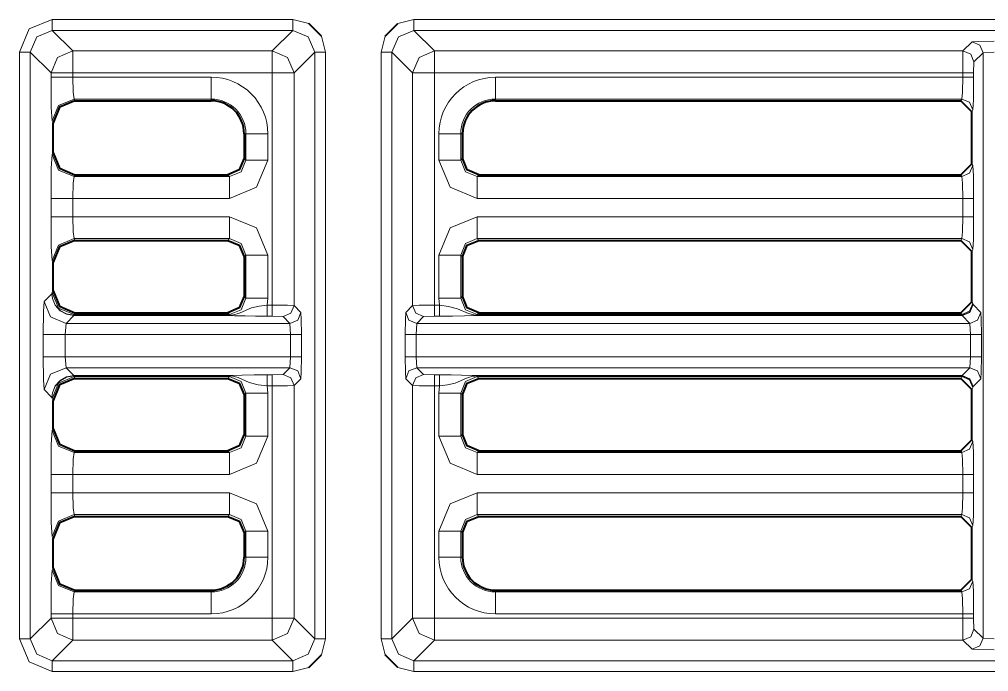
# Model space of a CAD drawing. Header units: millimetres. Extents: x 0 to 2941, y -405 to 1422.
# Drawn here: x 269.33 to 313.55, y 883.4 to 913.18 of the extents above; entities that cross this region are included whole.
import ezdxf

# ---------------------------------------------------------------- set-up
doc = ezdxf.new("R2010")
doc.units = ezdxf.units.MM
doc.layers.add('FINE', color=9, linetype='Continuous')
doc.layers.add('OUTLINE', color=7, linetype='Continuous')

msp = doc.modelspace()

# ---------------------------------------------------------------- linework, layer by layer
at = {"layer": 'FINE', "lineweight": 9}
for p, q in [((281.804, 913.177), (270.829, 913.177)), ((282.531, 912.989), (281.804, 913.177)), ((270.829, 912.677), (281.804, 912.677)), ((270.829, 912.677), (271.773, 911.734)), ((281.804, 912.677), (280.86, 911.734)), ((286.018, 912.405), (285.83, 911.678)), ((288.273, 911.734), (287.329, 912.677)), ((312.804, 912.154), (312.384, 911.734)), ((269.829, 911.678), (269.829, 884.903)), ((280.86, 911.734), (271.773, 911.734)), ((281.86, 910.734), (282.804, 911.678)), ((282.804, 911.678), (282.804, 884.903)), ((285.83, 911.678), (285.83, 884.903)), ((286.33, 884.903), (286.33, 911.678)), ((286.33, 911.678), (287.273, 910.734)), ((312.884, 911.234), (313.304, 911.654)), ((313.304, 911.654), (313.804, 911.679)), ((313.304, 911.654), (313.304, 884.927)), ((312.871, 910.734), (312.884, 911.234)), ((271.773, 910.734), (271.773, 910.538)), ((271.773, 910.734), (280.86, 910.734)), ((280.86, 910.734), (280.86, 900.128)), ((287.273, 910.734), (287.273, 900.115)), ((288.273, 910.734), (312.371, 910.734)), ((312.371, 910.734), (312.371, 910.538)), ((312.871, 910.538), (312.871, 910.734)), ((278.085, 910.538), (271.773, 910.538)), ((312.371, 910.538), (291.049, 910.538)), ((271.822, 909.54), (271.863, 909.458)), ((291.049, 909.458), (291.049, 909.54)), ((270.864, 908.458), (270.823, 908.541)), ((279.585, 907.959), (279.666, 907.959)), ((279.666, 907.959), (279.666, 906.755)), ((280.665, 906.755), (280.665, 907.959)), ((288.469, 907.959), (288.469, 906.755)), ((289.467, 907.959), (289.549, 907.959)), ((289.467, 906.755), (289.467, 907.959)), ((270.823, 907.005), (270.864, 907.087)), ((279.666, 906.755), (279.585, 906.836)), ((289.549, 906.836), (289.467, 906.755)), ((312.834, 906.505), (312.793, 906.588)), ((271.863, 906.088), (271.822, 906.006)), ((278.917, 906.006), (271.822, 906.006)), ((278.836, 906.088), (278.917, 906.006)), ((290.216, 906.006), (290.298, 906.088)), ((270.773, 904.167), (270.773, 905.007)), ((271.773, 905.007), (271.773, 904.167)), ((312.871, 904.167), (312.871, 905.007)), ((278.917, 904.167), (271.773, 904.167)), ((312.371, 904.167), (290.216, 904.167)), ((271.822, 903.169), (271.863, 903.088)), ((290.216, 903.169), (312.334, 903.169)), ((290.298, 903.088), (290.216, 903.169)), ((312.334, 903.169), (312.293, 903.088)), ((312.793, 902.588), (312.834, 902.669)), ((279.585, 902.339), (279.666, 902.42)), ((279.666, 902.42), (279.666, 900.455)), ((280.665, 900.455), (280.665, 902.42)), ((270.864, 902.087), (270.823, 902.17)), ((270.458, 900.3), (270.814, 900.656)), ((270.814, 900.656), (270.823, 900.705)), ((270.823, 900.705), (270.864, 900.787)), ((279.666, 900.455), (279.585, 900.536)), ((280.634, 900.128), (280.665, 900.455)), ((288.469, 900.455), (288.499, 900.128)), ((289.549, 900.536), (289.467, 900.455)), ((280.86, 900.128), (280.634, 900.128)), ((287.273, 900.115), (286.958, 899.8)), ((312.834, 900.205), (312.793, 900.288)), ((312.842, 900.157), (312.834, 900.205)), ((313.199, 899.8), (312.842, 900.157)), ((271.815, 899.657), (271.457, 899.3)), ((271.815, 899.657), (271.809, 899.657)), ((271.822, 899.706), (271.812, 899.674)), ((271.812, 899.674), (271.815, 899.674)), ((278.917, 899.674), (271.815, 899.674)), ((271.815, 899.657), (278.917, 899.657)), ((271.863, 899.787), (271.822, 899.706)), ((280.634, 899.628), (280.86, 899.628)), ((280.86, 899.628), (281.36, 899.615)), ((281.36, 899.615), (281.675, 899.3)), ((287.458, 899.3), (287.773, 899.615)), ((287.773, 899.615), (288.273, 899.628)), ((288.273, 899.628), (288.499, 899.628)), ((312.342, 899.674), (290.216, 899.674)), ((290.216, 899.657), (312.342, 899.657)), ((312.293, 899.787), (312.334, 899.706)), ((312.334, 899.706), (312.342, 899.674)), ((312.342, 899.657), (312.699, 899.3)), ((271.457, 899.3), (271.419, 898.8)), ((281.675, 899.3), (271.457, 899.3)), ((281.675, 899.3), (281.701, 898.8)), ((287.432, 898.8), (287.458, 899.3)), ((312.699, 899.3), (287.458, 899.3)), ((312.699, 899.3), (312.725, 898.8)), ((270.42, 897.774), (270.42, 898.8)), ((271.419, 898.8), (281.701, 898.8)), ((271.419, 898.8), (271.419, 897.774)), ((281.701, 898.8), (281.701, 897.774)), ((282.201, 897.774), (282.201, 898.8)), ((286.933, 898.8), (286.933, 897.774)), ((287.432, 898.8), (312.725, 898.8)), ((287.432, 897.774), (287.432, 898.8)), ((312.725, 898.8), (312.725, 897.774)), ((313.225, 897.774), (313.225, 898.8)), ((281.701, 897.774), (271.419, 897.774)), ((271.419, 897.774), (271.457, 897.275)), ((281.701, 897.774), (281.675, 897.275)), ((312.725, 897.774), (287.432, 897.774)), ((287.458, 897.275), (287.432, 897.774)), ((312.725, 897.774), (312.699, 897.275)), ((271.457, 897.275), (281.675, 897.275)), ((271.457, 897.275), (271.815, 896.917)), ((271.809, 896.917), (271.815, 896.917)), ((271.812, 896.901), (271.822, 896.869)), ((271.815, 896.901), (271.812, 896.901)), ((278.917, 896.917), (271.815, 896.917)), ((271.822, 896.869), (271.863, 896.787)), ((271.822, 896.869), (278.917, 896.869)), ((278.917, 896.869), (278.836, 896.787)), ((281.36, 896.959), (280.86, 896.946)), ((281.675, 897.275), (281.36, 896.959)), ((287.458, 897.275), (312.699, 897.275)), ((287.773, 896.959), (287.458, 897.275)), ((288.273, 896.946), (287.773, 896.959)), ((288.499, 896.946), (288.273, 896.946)), ((312.342, 896.917), (290.216, 896.917)), ((290.216, 896.901), (312.342, 896.901)), ((290.216, 896.869), (312.334, 896.869)), ((290.298, 896.787), (290.216, 896.869)), ((312.334, 896.869), (312.293, 896.787)), ((312.342, 896.901), (312.334, 896.869)), ((312.699, 897.275), (312.342, 896.917)), ((280.665, 896.12), (280.634, 896.447)), ((281.86, 896.459), (282.175, 896.775)), ((286.958, 896.775), (287.273, 896.459)), ((287.273, 896.459), (287.273, 885.847)), ((288.273, 896.447), (288.499, 896.447)), ((288.273, 885.847), (288.273, 896.447)), ((288.499, 896.447), (288.469, 896.12)), ((312.842, 896.417), (313.199, 896.775)), ((270.814, 895.919), (270.458, 896.275)), ((279.585, 896.039), (279.666, 896.12)), ((279.666, 896.12), (279.666, 894.155)), ((288.469, 896.12), (288.469, 894.155)), ((289.467, 896.12), (289.549, 896.039)), ((289.467, 894.155), (289.467, 896.12)), ((312.793, 896.288), (312.834, 896.369)), ((312.834, 896.369), (312.842, 896.417)), ((270.823, 895.87), (270.814, 895.919)), ((270.864, 895.787), (270.823, 895.87)), ((270.823, 894.405), (270.864, 894.487)), ((279.666, 894.155), (279.585, 894.236)), ((289.549, 894.236), (289.467, 894.155)), ((312.834, 893.905), (312.793, 893.987)), ((271.863, 893.487), (271.822, 893.406)), ((312.293, 893.487), (312.334, 893.406)), ((270.773, 891.567), (270.773, 892.408)), ((271.773, 892.408), (271.773, 891.567)), ((271.773, 892.408), (278.917, 892.408)), ((290.216, 892.408), (312.371, 892.408)), ((312.371, 892.408), (312.371, 891.567)), ((312.871, 891.567), (312.871, 892.408)), ((278.917, 891.567), (271.773, 891.567)), ((312.371, 891.567), (290.216, 891.567)), ((271.822, 890.569), (278.917, 890.569)), ((271.822, 890.569), (271.863, 890.487)), ((278.917, 890.569), (278.836, 890.487)), ((290.216, 890.569), (312.334, 890.569)), ((290.298, 890.487), (290.216, 890.569)), ((312.334, 890.569), (312.293, 890.487)), ((279.585, 889.738), (279.666, 889.82)), ((279.666, 889.82), (279.666, 888.622)), ((280.665, 888.622), (280.665, 889.82)), ((288.469, 889.82), (288.469, 888.622)), ((289.467, 889.82), (289.549, 889.738)), ((289.467, 888.622), (289.467, 889.82)), ((312.793, 889.988), (312.834, 890.069)), ((270.864, 889.487), (270.823, 889.57)), ((279.666, 888.622), (279.585, 888.622)), ((289.549, 888.622), (289.467, 888.622)), ((270.823, 888.04), (270.864, 888.123)), ((312.834, 887.54), (312.793, 887.622)), ((271.863, 887.122), (271.822, 887.041)), ((278.085, 887.041), (271.822, 887.041)), ((278.085, 887.122), (278.085, 887.041)), ((291.049, 887.041), (291.049, 887.122)), ((312.334, 887.041), (291.049, 887.041)), ((312.293, 887.122), (312.334, 887.041)), ((269.829, 884.903), (270.773, 885.847)), ((270.773, 885.847), (270.773, 886.042)), ((271.773, 886.042), (278.085, 886.042)), ((271.773, 886.042), (271.773, 885.847)), ((280.86, 885.847), (271.773, 885.847)), ((282.804, 884.903), (281.86, 885.847)), ((287.273, 885.847), (286.33, 884.903)), ((312.371, 885.847), (288.273, 885.847)), ((312.871, 885.847), (312.871, 886.042)), ((312.884, 885.347), (312.871, 885.847)), ((313.304, 884.927), (312.884, 885.347)), ((313.804, 884.902), (313.304, 884.927)), ((271.773, 884.847), (270.829, 883.903)), ((271.773, 884.847), (280.86, 884.847)), ((280.86, 884.847), (281.804, 883.903)), ((283.115, 884.176), (283.303, 884.903)), ((285.83, 884.903), (286.018, 884.176)), ((287.329, 883.903), (288.273, 884.847)), ((288.273, 884.847), (312.384, 884.847)), ((312.384, 884.847), (312.804, 884.427)), ((281.804, 883.903), (270.829, 883.903)), ((342.054, 883.903), (287.329, 883.903)), ((270.829, 883.404), (281.804, 883.404)), ((281.804, 883.404), (282.531, 883.592)), ((286.602, 883.592), (287.329, 883.404)), ((287.329, 883.404), (341.909, 883.404))]:
    msp.add_line(p, q, dxfattribs=at)
for points in [[(269.329, 911.678), (269.769, 912.738), (270.829, 913.177)], [(270.829, 913.177), (270.829, 912.828), (270.829, 912.677)], [(281.804, 912.677), (281.804, 912.828), (281.804, 913.177)], [(341.909, 913.177), (287.329, 913.177), (286.602, 912.989)], [(287.329, 912.677), (287.329, 912.828), (287.329, 913.177)], [(269.829, 911.678), (270.122, 912.385), (270.829, 912.677)], [(281.804, 912.677), (282.511, 912.385), (282.804, 911.678)], [(283.303, 884.903), (283.303, 911.678), (283.115, 912.405)], [(286.33, 911.678), (286.622, 912.385), (287.329, 912.677)], [(287.329, 912.677), (342.054, 912.677), (341.11, 911.734)], [(313.804, 912.179), (313.106, 912.172), (312.804, 912.154)], [(312.804, 912.154), (313.157, 912.007), (313.304, 911.654)], [(269.829, 911.678), (269.678, 911.678), (269.329, 911.678)], [(270.829, 883.404), (269.769, 883.843), (269.329, 884.903), (269.329, 911.678)], [(270.773, 910.538), (270.773, 910.734), (269.829, 911.678)], [(270.773, 910.734), (271.066, 911.441), (271.773, 911.734)], [(271.773, 911.734), (271.773, 911.432), (271.773, 910.734)], [(281.86, 910.734), (281.567, 911.441), (280.86, 911.734)], [(280.86, 911.734), (280.86, 911.432), (280.86, 910.734)], [(282.804, 911.678), (282.954, 911.678), (283.303, 911.678)], [(285.83, 911.678), (286.179, 911.678), (286.33, 911.678)], [(288.273, 911.734), (287.566, 911.441), (287.273, 910.734)], [(312.384, 911.734), (288.273, 911.734), (288.273, 911.432), (288.273, 910.734)], [(312.384, 911.734), (312.375, 911.432), (312.371, 910.734)], [(312.384, 911.734), (312.737, 911.587), (312.884, 911.234)], [(270.773, 910.734), (271.075, 910.734), (271.773, 910.734)], [(280.86, 910.734), (281.558, 910.734), (281.86, 910.734)], [(282.175, 899.8), (281.86, 900.115), (281.86, 910.734)], [(287.273, 910.734), (287.575, 910.734), (288.273, 910.734)], [(288.499, 900.128), (288.273, 900.128), (288.273, 910.734)], [(312.371, 910.734), (312.72, 910.734), (312.871, 910.734)], [(270.773, 910.538), (271.075, 910.538), (271.773, 910.538)], [(270.823, 908.541), (270.787, 909.162), (270.773, 910.538)], [(271.773, 910.538), (271.787, 909.85), (271.822, 909.54)], [(278.085, 910.538), (278.085, 909.85), (278.085, 909.54)], [(291.049, 910.538), (291.049, 909.85), (291.049, 909.54)], [(312.371, 910.538), (312.36, 909.85), (312.334, 909.54)], [(312.371, 910.538), (312.72, 910.538), (312.871, 910.538)], [(312.793, 908.958), (312.834, 909.041), (312.86, 909.506), (312.871, 910.538)], [(270.823, 908.541), (271.116, 909.247), (271.822, 909.54)], [(271.822, 909.54), (278.085, 909.54), (278.085, 909.458)], [(291.049, 909.54), (312.334, 909.54), (312.293, 909.458)], [(312.334, 909.54), (312.687, 909.393), (312.834, 909.041)], [(279.666, 907.959), (279.976, 907.959), (280.665, 907.959)], [(288.469, 907.959), (289.157, 907.959), (289.467, 907.959)], [(270.773, 905.007), (270.787, 906.384), (270.823, 907.005)], [(270.823, 907.005), (271.116, 906.299), (271.822, 906.006)], [(271.773, 905.007), (278.917, 905.007), (280.153, 905.519), (280.665, 906.755)], [(279.666, 906.755), (279.448, 906.224), (278.917, 906.006)], [(279.666, 906.755), (279.976, 906.755), (280.665, 906.755)], [(288.469, 906.755), (289.157, 906.755), (289.467, 906.755)], [(288.469, 906.755), (288.98, 905.519), (290.216, 905.007)], [(290.216, 906.006), (289.685, 906.224), (289.467, 906.755)], [(312.334, 906.006), (312.687, 906.153), (312.834, 906.505)], [(312.871, 905.007), (312.86, 906.04), (312.834, 906.505)], [(271.822, 906.006), (271.787, 905.696), (271.773, 905.007)], [(278.917, 906.006), (278.917, 905.696), (278.917, 905.007)], [(312.293, 906.088), (312.334, 906.006), (290.216, 906.006)], [(290.216, 905.007), (290.216, 905.696), (290.216, 906.006)], [(312.334, 906.006), (312.36, 905.696), (312.371, 905.007)], [(270.773, 905.007), (271.075, 905.007), (271.773, 905.007)], [(290.216, 905.007), (312.371, 905.007), (312.371, 904.167)], [(312.371, 905.007), (312.72, 905.007), (312.871, 905.007)], [(270.773, 904.167), (271.075, 904.167), (271.773, 904.167)], [(270.823, 902.17), (270.787, 902.791), (270.773, 904.167)], [(271.773, 904.167), (271.787, 903.479), (271.822, 903.169)], [(278.917, 904.167), (278.917, 903.479), (278.917, 903.169)], [(280.665, 902.42), (280.153, 903.656), (278.917, 904.167)], [(290.216, 904.167), (288.98, 903.656), (288.469, 902.42), (288.469, 900.455)], [(290.216, 904.167), (290.216, 903.479), (290.216, 903.169)], [(312.371, 904.167), (312.36, 903.479), (312.334, 903.169)], [(312.371, 904.167), (312.72, 904.167), (312.871, 904.167)], [(312.834, 902.669), (312.86, 903.135), (312.871, 904.167)], [(270.823, 902.17), (271.116, 902.876), (271.822, 903.169)], [(271.822, 903.169), (278.917, 903.169), (278.836, 903.088)], [(278.917, 903.169), (279.448, 902.951), (279.666, 902.42)], [(289.467, 902.42), (289.685, 902.951), (290.216, 903.169)], [(312.334, 903.169), (312.687, 903.022), (312.834, 902.669)], [(280.665, 902.42), (279.976, 902.42), (279.666, 902.42)], [(289.467, 902.42), (289.157, 902.42), (288.469, 902.42)], [(289.467, 900.455), (289.467, 902.42), (289.549, 902.339)], [(270.814, 900.656), (270.814, 900.632), (270.838, 900.437), (270.966, 900.127), (271.188, 899.878), (271.48, 899.715), (271.809, 899.657)], [(270.814, 900.656), (270.814, 900.632), (270.839, 900.44), (270.967, 900.135), (271.19, 899.89), (271.482, 899.731), (271.812, 899.674)], [(270.823, 900.705), (271.116, 899.999), (271.822, 899.706)], [(279.666, 900.455), (279.448, 899.924), (278.917, 899.706)], [(280.665, 900.455), (279.976, 900.455), (279.666, 900.455)], [(289.467, 900.455), (289.157, 900.455), (288.469, 900.455)], [(290.216, 899.706), (289.685, 899.924), (289.467, 900.455)], [(270.42, 898.8), (270.431, 899.847), (270.458, 900.3)], [(270.458, 900.3), (270.751, 899.593), (271.457, 899.3)], [(280.634, 900.128), (280.27, 900.085), (279.927, 900.007), (279.409, 899.782), (279.272, 899.731), (279.166, 899.702), (279.02, 899.679), (278.95, 899.674), (278.917, 899.674)], [(280.634, 899.628), (280.634, 899.779), (280.634, 900.128)], [(280.86, 899.628), (280.86, 899.779), (280.86, 900.128)], [(281.86, 900.115), (281.558, 900.124), (280.86, 900.128)], [(281.36, 899.615), (281.713, 899.762), (281.86, 900.115)], [(288.273, 900.128), (287.575, 900.124), (287.273, 900.115)], [(287.273, 900.115), (287.42, 899.762), (287.773, 899.615)], [(288.273, 900.128), (288.273, 899.779), (288.273, 899.628)], [(288.499, 900.128), (288.499, 899.779), (288.499, 899.628)], [(290.216, 899.674), (290.146, 899.676), (290.059, 899.685), (289.82, 899.745), (289.32, 899.967), (288.906, 900.078), (288.499, 900.128)], [(312.834, 900.205), (312.687, 899.853), (312.334, 899.706)], [(312.842, 900.157), (312.695, 899.804), (312.342, 899.657)], [(312.842, 900.157), (312.694, 899.817), (312.342, 899.674)], [(271.809, 899.657), (271.81, 899.662), (271.812, 899.674)], [(271.815, 899.674), (271.815, 899.662), (271.815, 899.657)], [(278.836, 899.787), (278.917, 899.706), (271.822, 899.706)], [(278.917, 899.706), (278.917, 899.695), (278.917, 899.674)], [(278.917, 899.657), (278.917, 899.662), (278.917, 899.674)], [(278.917, 899.657), (278.93, 899.657), (278.957, 899.657), (279.016, 899.656), (279.065, 899.654), (279.139, 899.652), (279.633, 899.637), (280.104, 899.63), (280.634, 899.628)], [(281.675, 899.3), (282.029, 899.447), (282.175, 899.8)], [(282.201, 898.8), (282.193, 899.498), (282.175, 899.8)], [(286.958, 899.8), (286.94, 899.498), (286.933, 898.8)], [(286.958, 899.8), (287.105, 899.447), (287.458, 899.3)], [(288.499, 899.628), (289.091, 899.631), (289.639, 899.641), (290.047, 899.654), (290.155, 899.657), (290.189, 899.657), (290.216, 899.657)], [(312.334, 899.706), (290.216, 899.706), (290.298, 899.787)], [(290.216, 899.706), (290.216, 899.695), (290.216, 899.674)], [(290.216, 899.674), (290.216, 899.662), (290.216, 899.657)], [(312.342, 899.674), (312.342, 899.662), (312.342, 899.657)], [(313.199, 899.8), (313.053, 899.447), (312.699, 899.3)], [(313.225, 898.8), (313.217, 899.498), (313.199, 899.8)], [(270.42, 898.8), (270.721, 898.8), (271.419, 898.8)], [(281.701, 898.8), (282.05, 898.8), (282.201, 898.8)], [(286.933, 898.8), (287.083, 898.8), (287.432, 898.8)], [(313.225, 898.8), (313.074, 898.8), (312.725, 898.8)], [(270.42, 897.774), (270.721, 897.774), (271.419, 897.774)], [(270.458, 896.275), (270.431, 896.728), (270.42, 897.774)], [(281.701, 897.774), (282.05, 897.774), (282.201, 897.774)], [(282.175, 896.775), (282.193, 897.077), (282.201, 897.774)], [(286.933, 897.774), (287.083, 897.774), (287.432, 897.774)], [(286.933, 897.774), (286.94, 897.077), (286.958, 896.775)], [(313.225, 897.774), (313.074, 897.774), (312.725, 897.774)], [(313.199, 896.775), (313.217, 897.077), (313.225, 897.774)], [(270.458, 896.275), (270.751, 896.982), (271.457, 897.275)], [(270.814, 895.919), (270.814, 895.943), (270.838, 896.137), (270.966, 896.447), (271.188, 896.697), (271.48, 896.86), (271.809, 896.917)], [(270.814, 895.919), (270.814, 895.943), (270.839, 896.134), (270.967, 896.44), (271.19, 896.685), (271.482, 896.844), (271.812, 896.901)], [(270.823, 895.87), (271.116, 896.576), (271.822, 896.869)], [(271.812, 896.901), (271.81, 896.913), (271.809, 896.917)], [(271.815, 896.917), (271.815, 896.913), (271.815, 896.901)], [(271.815, 896.901), (278.917, 896.901), (278.917, 896.879), (278.917, 896.869)], [(280.86, 896.946), (280.634, 896.946), (280.042, 896.944), (279.494, 896.934), (279.086, 896.921), (278.978, 896.918), (278.944, 896.917), (278.917, 896.917)], [(278.917, 896.901), (278.917, 896.913), (278.917, 896.917)], [(278.917, 896.901), (278.988, 896.899), (279.074, 896.89), (279.314, 896.83), (279.813, 896.608), (280.227, 896.497), (280.634, 896.447)], [(278.917, 896.869), (279.448, 896.651), (279.666, 896.12)], [(280.634, 896.447), (280.634, 896.796), (280.634, 896.946)], [(280.86, 896.447), (280.86, 896.796), (280.86, 896.946)], [(281.86, 896.459), (281.713, 896.813), (281.36, 896.959)], [(282.175, 896.775), (282.029, 897.128), (281.675, 897.275)], [(286.958, 896.775), (287.105, 897.128), (287.458, 897.275)], [(287.273, 896.459), (287.42, 896.813), (287.773, 896.959)], [(288.273, 896.447), (288.273, 896.796), (288.273, 896.946)], [(288.499, 896.447), (288.499, 896.796), (288.499, 896.946)], [(290.216, 896.917), (290.204, 896.917), (290.176, 896.918), (290.117, 896.919), (290.068, 896.92), (289.994, 896.923), (289.5, 896.937), (289.029, 896.944), (288.499, 896.946)], [(288.499, 896.447), (288.863, 896.49), (289.206, 896.568), (289.724, 896.792), (289.861, 896.843), (289.968, 896.873), (290.113, 896.896), (290.183, 896.9), (290.216, 896.901)], [(289.467, 896.12), (289.685, 896.651), (290.216, 896.869)], [(290.216, 896.901), (290.216, 896.913), (290.216, 896.917)], [(290.216, 896.901), (290.216, 896.879), (290.216, 896.869)], [(312.834, 896.369), (312.687, 896.722), (312.334, 896.869)], [(312.842, 896.417), (312.695, 896.771), (312.342, 896.917)], [(312.342, 896.917), (312.342, 896.913), (312.342, 896.901)], [(312.842, 896.417), (312.694, 896.758), (312.342, 896.901)], [(313.199, 896.775), (313.053, 897.128), (312.699, 897.275)], [(280.634, 896.447), (280.86, 896.447), (280.86, 885.847)], [(280.86, 885.847), (281.558, 885.847), (281.86, 885.847), (281.86, 896.459)], [(280.86, 896.447), (281.558, 896.451), (281.86, 896.459)], [(287.273, 896.459), (287.575, 896.451), (288.273, 896.447)], [(278.917, 892.408), (280.153, 892.919), (280.665, 894.155), (280.665, 896.12)], [(280.665, 896.12), (279.976, 896.12), (279.666, 896.12)], [(289.467, 896.12), (289.157, 896.12), (288.469, 896.12)], [(270.773, 892.408), (270.787, 893.784), (270.823, 894.405)], [(270.823, 894.405), (271.116, 893.699), (271.822, 893.406)], [(279.666, 894.155), (279.448, 893.624), (278.917, 893.406)], [(280.665, 894.155), (279.976, 894.155), (279.666, 894.155)], [(289.467, 894.155), (289.157, 894.155), (288.469, 894.155)], [(288.469, 894.155), (288.98, 892.919), (290.216, 892.408)], [(290.216, 893.406), (289.685, 893.624), (289.467, 894.155)], [(312.834, 893.905), (312.687, 893.553), (312.334, 893.406)], [(312.871, 892.408), (312.86, 893.44), (312.834, 893.905)], [(271.822, 893.406), (271.787, 893.096), (271.773, 892.408)], [(278.836, 893.487), (278.917, 893.406), (271.822, 893.406)], [(278.917, 893.406), (278.917, 893.096), (278.917, 892.408)], [(312.334, 893.406), (290.216, 893.406), (290.298, 893.487)], [(290.216, 893.406), (290.216, 893.096), (290.216, 892.408)], [(312.334, 893.406), (312.36, 893.096), (312.371, 892.408)], [(270.773, 892.408), (271.075, 892.408), (271.773, 892.408)], [(312.871, 892.408), (312.72, 892.408), (312.371, 892.408)], [(270.773, 891.567), (271.075, 891.567), (271.773, 891.567)], [(270.823, 889.57), (270.787, 890.191), (270.773, 891.567)], [(271.773, 891.567), (271.787, 890.879), (271.822, 890.569)], [(278.917, 891.567), (278.917, 890.879), (278.917, 890.569)], [(280.665, 889.82), (280.153, 891.056), (278.917, 891.567)], [(290.216, 891.567), (288.98, 891.056), (288.469, 889.82)], [(290.216, 890.569), (290.216, 890.879), (290.216, 891.567)], [(312.371, 891.567), (312.36, 890.879), (312.334, 890.569)], [(312.871, 891.567), (312.72, 891.567), (312.371, 891.567)], [(312.834, 890.069), (312.86, 890.535), (312.871, 891.567)], [(270.823, 889.57), (271.116, 890.276), (271.822, 890.569)], [(278.917, 890.569), (279.448, 890.351), (279.666, 889.82)], [(289.467, 889.82), (289.685, 890.351), (290.216, 890.569)], [(312.834, 890.069), (312.687, 890.422), (312.334, 890.569)], [(280.665, 889.82), (279.976, 889.82), (279.666, 889.82)], [(289.467, 889.82), (289.157, 889.82), (288.469, 889.82)], [(280.665, 888.622), (279.976, 888.622), (279.666, 888.622)], [(288.469, 888.622), (289.157, 888.622), (289.467, 888.622)], [(270.773, 886.042), (270.787, 887.419), (270.823, 888.04)], [(271.822, 887.041), (271.116, 887.334), (270.823, 888.04)], [(312.334, 887.041), (312.687, 887.187), (312.834, 887.54)], [(312.871, 886.042), (312.86, 887.075), (312.834, 887.54)], [(271.822, 887.041), (271.787, 886.731), (271.773, 886.042)], [(278.085, 886.042), (278.085, 886.731), (278.085, 887.041)], [(291.049, 886.042), (291.049, 886.731), (291.049, 887.041)], [(312.334, 887.041), (312.36, 886.731), (312.371, 886.042)], [(271.773, 886.042), (271.075, 886.042), (270.773, 886.042)], [(271.773, 885.847), (271.075, 885.847), (270.773, 885.847)], [(271.773, 884.847), (271.066, 885.14), (270.773, 885.847)], [(271.773, 885.847), (271.773, 885.149), (271.773, 884.847)], [(280.86, 884.847), (281.567, 885.14), (281.86, 885.847)], [(280.86, 885.847), (280.86, 885.149), (280.86, 884.847)], [(287.273, 885.847), (287.566, 885.14), (288.273, 884.847)], [(287.273, 885.847), (287.575, 885.847), (288.273, 885.847)], [(288.273, 885.847), (288.273, 885.149), (288.273, 884.847)], [(291.049, 886.042), (312.371, 886.042), (312.371, 885.847)], [(312.371, 886.042), (312.72, 886.042), (312.871, 886.042)], [(312.871, 885.847), (312.72, 885.847), (312.371, 885.847)], [(312.371, 885.847), (312.375, 885.149), (312.384, 884.847)], [(312.884, 885.347), (312.737, 884.994), (312.384, 884.847)], [(313.304, 884.927), (313.157, 884.574), (312.804, 884.427)], [(269.329, 884.903), (269.678, 884.903), (269.829, 884.903)], [(270.829, 883.903), (270.122, 884.196), (269.829, 884.903)], [(282.804, 884.903), (282.511, 884.196), (281.804, 883.903)], [(282.804, 884.903), (282.954, 884.903), (283.303, 884.903)], [(285.83, 884.903), (286.179, 884.903), (286.33, 884.903)], [(287.329, 883.903), (286.622, 884.196), (286.33, 884.903)], [(312.804, 884.427), (313.106, 884.409), (313.804, 884.401)], [(270.829, 883.903), (270.829, 883.753), (270.829, 883.404)], [(281.804, 883.404), (281.804, 883.753), (281.804, 883.903)], [(287.329, 883.404), (287.329, 883.753), (287.329, 883.903)]]:
    msp.add_lwpolyline(points, dxfattribs=at)
for points in [[(280.665, 907.959, 0.414238), (278.085, 910.538)], [(291.049, 910.538, 0.414204), (288.469, 907.959)], [(279.666, 907.959, 0.414237), (278.085, 909.54)], [(291.049, 909.54, 0.41419), (289.467, 907.959)], [(278.085, 887.041, 0.41419), (279.666, 888.622)], [(278.085, 886.042, 0.414209), (280.665, 888.622)], [(288.469, 888.622, 0.414204), (291.049, 886.042)], [(289.467, 888.622, 0.414237), (291.049, 887.041)]]:
    msp.add_lwpolyline(points, format="xyb", dxfattribs=at)
at = {"layer": 'OUTLINE', "lineweight": 40}
for p, q in [((283.115, 912.405), (282.531, 912.989)), ((286.018, 912.405), (286.602, 912.989)), ((271.863, 909.458), (278.085, 909.458)), ((291.049, 909.458), (312.293, 909.458)), ((312.293, 909.458), (312.793, 908.958)), ((312.793, 906.588), (312.793, 908.958)), ((270.864, 907.087), (270.864, 908.458)), ((279.585, 907.959), (279.585, 906.836)), ((289.549, 907.959), (289.549, 906.836)), ((312.793, 906.588), (312.293, 906.088)), ((271.863, 906.088), (278.836, 906.088)), ((290.298, 906.088), (312.293, 906.088)), ((271.863, 903.088), (278.836, 903.088)), ((290.298, 903.088), (312.293, 903.088)), ((312.293, 903.088), (312.793, 902.588)), ((279.585, 902.339), (279.585, 900.536)), ((289.549, 902.339), (289.549, 900.536)), ((312.793, 900.288), (312.793, 902.588)), ((270.864, 900.787), (270.864, 902.087)), ((312.793, 900.288), (312.293, 899.787)), ((271.863, 899.787), (278.836, 899.787)), ((290.298, 899.787), (312.293, 899.787)), ((271.863, 896.787), (278.836, 896.787)), ((290.298, 896.787), (312.293, 896.787)), ((312.293, 896.787), (312.793, 896.288)), ((279.585, 896.039), (279.585, 894.236)), ((289.549, 896.039), (289.549, 894.236)), ((312.793, 893.987), (312.793, 896.288)), ((270.864, 894.487), (270.864, 895.787)), ((312.793, 893.987), (312.293, 893.487)), ((271.863, 893.487), (278.836, 893.487)), ((290.298, 893.487), (312.293, 893.487)), ((271.863, 890.487), (278.836, 890.487)), ((290.298, 890.487), (312.293, 890.487)), ((312.293, 890.487), (312.793, 889.988)), ((312.793, 887.622), (312.793, 889.988)), ((270.864, 888.123), (270.864, 889.487)), ((279.585, 889.738), (279.585, 888.622)), ((289.549, 889.738), (289.549, 888.622)), ((312.793, 887.622), (312.293, 887.122)), ((271.863, 887.122), (278.085, 887.122)), ((291.049, 887.122), (312.293, 887.122)), ((282.531, 883.592), (283.115, 884.176)), ((286.602, 883.592), (286.018, 884.176))]:
    msp.add_line(p, q, dxfattribs=at)
for points in [[(271.863, 909.458), (271.157, 909.166), (270.864, 908.458)], [(270.864, 907.087), (271.157, 906.38), (271.863, 906.088)], [(279.585, 906.836), (279.365, 906.307), (278.836, 906.088)], [(290.298, 906.088), (289.768, 906.307), (289.549, 906.836)], [(271.863, 903.088), (271.157, 902.795), (270.864, 902.087)], [(278.836, 903.088), (279.365, 902.868), (279.585, 902.339)], [(289.549, 902.339), (289.768, 902.868), (290.298, 903.088)], [(270.864, 900.787), (271.157, 900.08), (271.863, 899.787)], [(279.585, 900.536), (279.365, 900.007), (278.836, 899.787)], [(290.298, 899.787), (289.768, 900.007), (289.549, 900.536)], [(271.863, 896.787), (271.157, 896.495), (270.864, 895.787)], [(278.836, 896.787), (279.365, 896.568), (279.585, 896.039)], [(289.549, 896.039), (289.768, 896.568), (290.298, 896.787)], [(270.864, 894.487), (271.157, 893.78), (271.863, 893.487)], [(279.585, 894.236), (279.365, 893.707), (278.836, 893.487)], [(290.298, 893.487), (289.768, 893.707), (289.549, 894.236)], [(271.863, 890.487), (271.157, 890.195), (270.864, 889.487)], [(278.836, 890.487), (279.365, 890.268), (279.585, 889.738)], [(289.549, 889.738), (289.768, 890.268), (290.298, 890.487)], [(270.864, 888.123), (271.157, 887.415), (271.863, 887.122)]]:
    msp.add_lwpolyline(points, dxfattribs=at)
for points in [[(279.585, 907.959, 0.414214), (278.085, 909.459)], [(291.049, 909.459, 0.414205), (289.549, 907.959)], [(278.085, 887.122, 0.414214), (279.585, 888.622)], [(289.549, 888.622, 0.414222), (291.049, 887.122)]]:
    msp.add_lwpolyline(points, format="xyb", dxfattribs=at)

doc.saveas('drawing.dxf')
